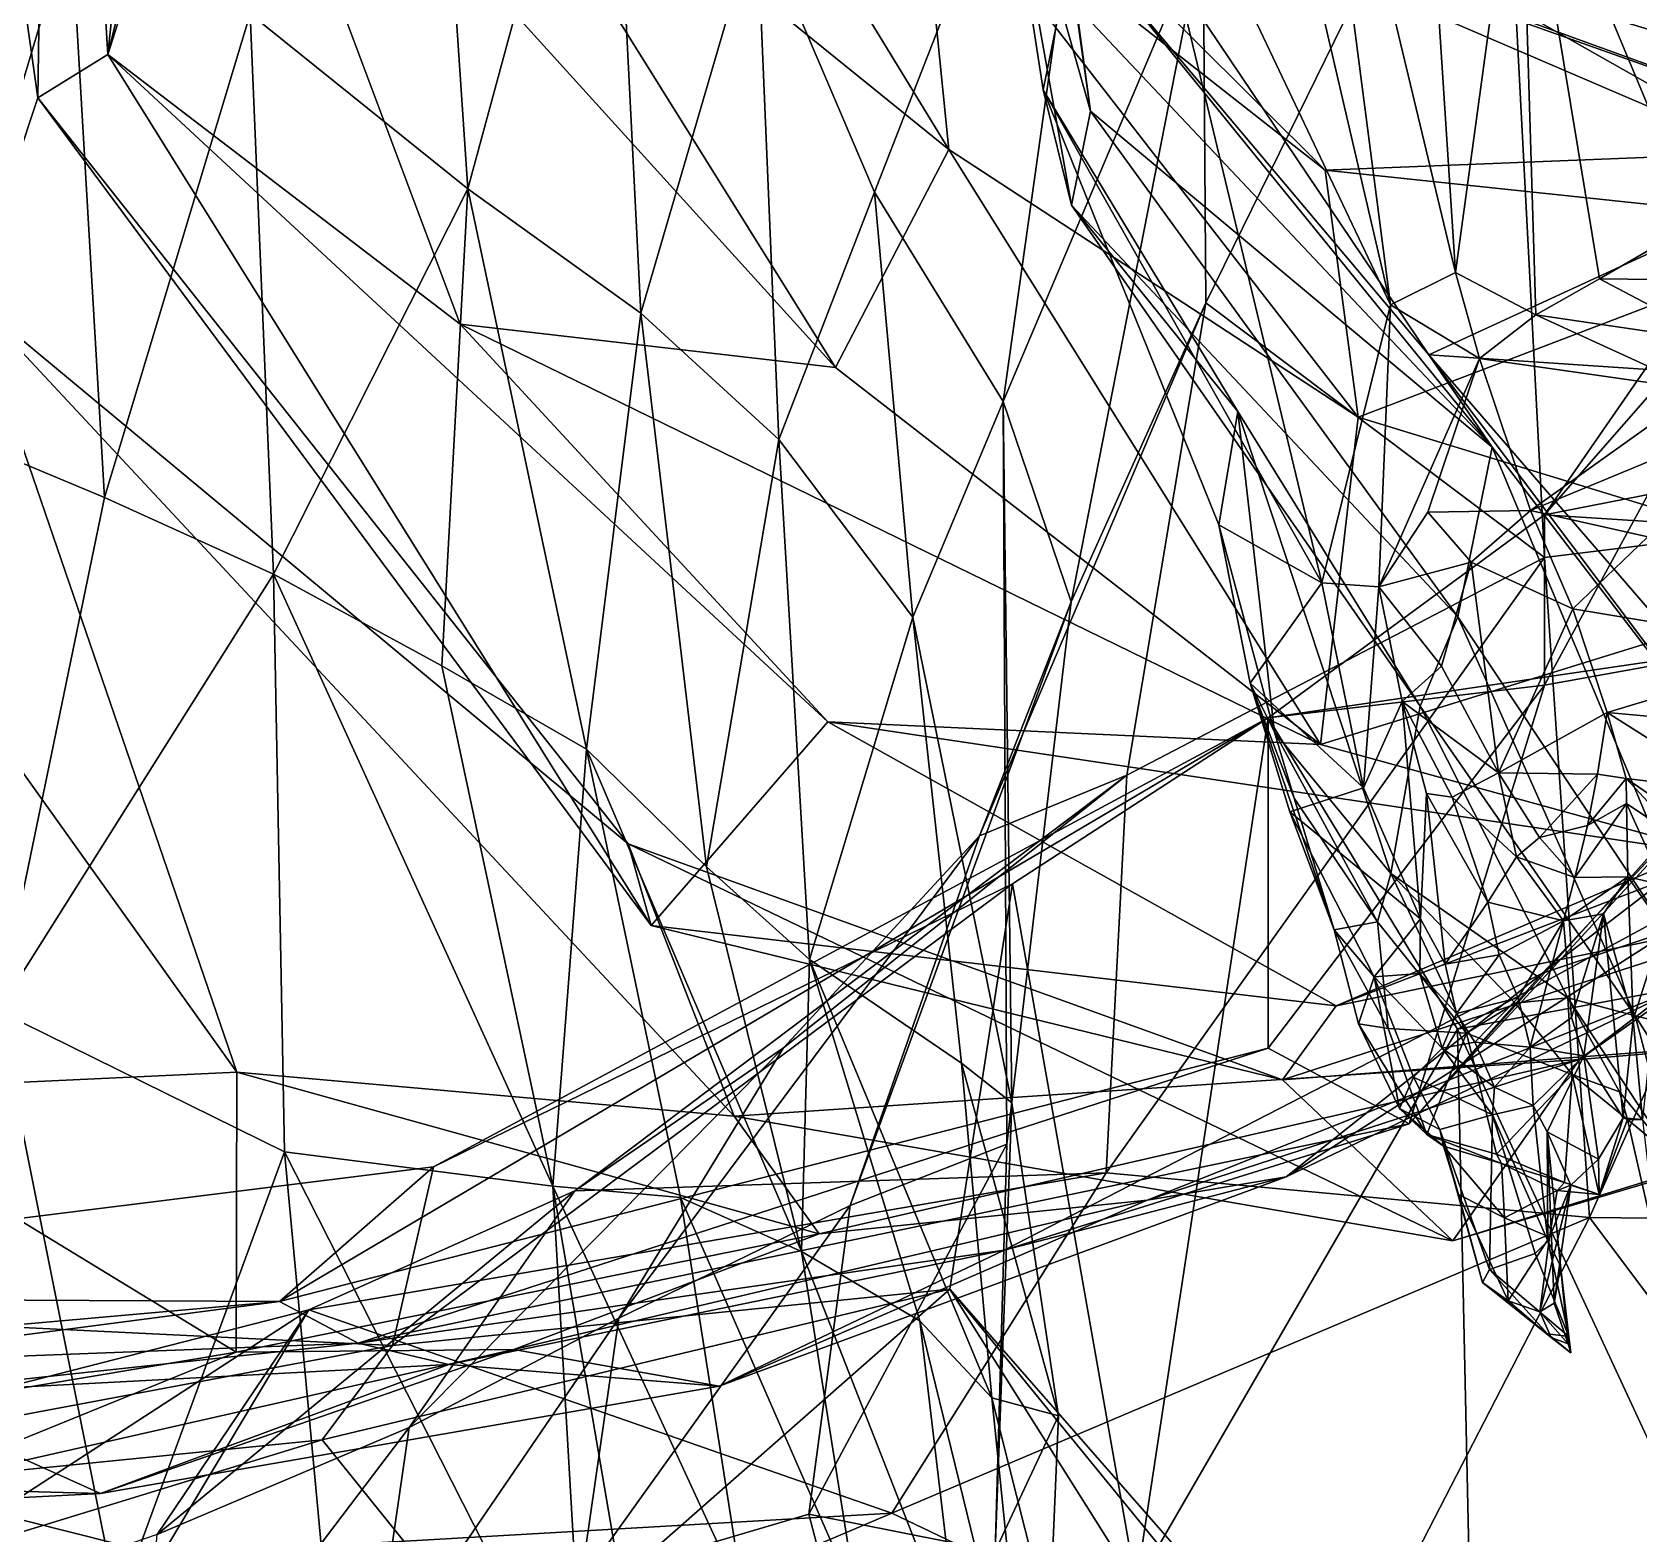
# Model space of a CAD drawing. Extents: x -0.56 to 0.56, y -0.72 to 0.31.
# Drawn here: x 0.0764 to 0.268, y -0.2636 to -0.0846 of the extents above; entities that cross this region are included whole.
import ezdxf

# ---------------------------------------------------------------- set-up
doc = ezdxf.new("R2010")
doc.units = 0
doc.layers.add('BEAR_BLK$LWO', color=1, linetype='CONTINUOUS')

msp = doc.modelspace()

# ---------------------------------------------------------------- linework, layer by layer
at = {"layer": 'BEAR_BLK$LWO'}
for points in [[(0.08544, -0.08729, 0.52172), (0.09597, 0.01261, 0.52997), (0.11324, 0.02589, 0.48047)], [(0.11324, 0.02589, 0.48047), (0.09918, -0.04406, 0.46789), (0.08544, -0.08729, 0.52172)], [(0.07874, 0.02207, 0.5507), (0.07709, -0.09246, 0.54521), (0.06135, 0.01876, 0.56408)], [(0.07874, 0.02207, 0.5507), (0.08544, -0.08729, 0.52172), (0.07709, -0.09246, 0.54521)], [(0.09597, 0.01261, 0.52997), (0.08544, -0.08729, 0.52172), (0.07874, 0.02207, 0.5507)], [(0.06135, 0.01876, 0.56408), (0.07709, -0.09246, 0.54521), (0.06912, -0.11631, 0.58027)], [(0.2026, -0.09405, 0.08417), (0.19158, -0.01303, 0.05802), (0.19106, -0.05337, 0.05751)], [(0.2026, -0.09405, 0.08417), (0.20078, -0.08145, 0.09676), (0.19158, -0.01303, 0.05802)], [(0.12834, -0.10331, 2.10852), (0.12317, -0.02653, 2.05392), (0.10241, -0.08243, 2.12145)], [(0.12317, -0.02653, 2.05392), (0.12834, -0.10331, 2.10852), (0.14513, -0.04152, 2.04189)], [(0.2514, -0.04548, 1.81355), (0.29943, -0.142, 1.76034), (0.27811, -0.02616, 1.76259)], [(0.14214, -0.0273, 0.30242), (0.18568, -0.09862, 0.34603), (0.12561, -0.04995, 0.38982)], [(0.18213, -0.06302, 0.25572), (0.18568, -0.09862, 0.34603), (0.14214, -0.0273, 0.30242)], [(0.17684, -0.10371, 2.00135), (0.20634, -0.02807, 1.90909), (0.16281, -0.07078, 2.02365)], [(0.19217, -0.12865, 1.97928), (0.20634, -0.02807, 1.90909), (0.17684, -0.10371, 2.00135)], [(0.21601, -0.07232, 1.88317), (0.20634, -0.02807, 1.90909), (0.19217, -0.12865, 1.97928)], [(0.24611, -0.11328, 0.00949), (0.22811, -0.03818, 0.00958), (0.24107, -0.03566, 0.0035)], [(0.24107, -0.03566, 0.0035), (0.25382, -0.05682, 0.00301), (0.24611, -0.11328, 0.00949)], [(0.21995, -0.03801, 0.01599), (0.23835, -0.11712, 0.01755), (0.20572, -0.04843, 0.02809)], [(0.22811, -0.03818, 0.00958), (0.23835, -0.11712, 0.01755), (0.21995, -0.03801, 0.01599)], [(0.22811, -0.03818, 0.00958), (0.24611, -0.11328, 0.00949), (0.23835, -0.11712, 0.01755)], [(0.27484, -0.10731, 0.00202), (0.25382, -0.05682, 0.00301), (0.27822, -0.03692, 0.00192)], [(0.14898, -0.1181, 2.0936), (0.14513, -0.04152, 2.04189), (0.12834, -0.10331, 2.10852)], [(0.14513, -0.04152, 2.04189), (0.14898, -0.1181, 2.0936), (0.16281, -0.07078, 2.02365)], [(0.09918, -0.04406, 0.46789), (0.12745, -0.11945, 0.47753), (0.08544, -0.08729, 0.52172)], [(0.1722, -0.12459, 0.40468), (0.12745, -0.11945, 0.47753), (0.09918, -0.04406, 0.46789)], [(0.12561, -0.04995, 0.38982), (0.1722, -0.12459, 0.40468), (0.09918, -0.04406, 0.46789)], [(0.21633, -0.1169, 1.87768), (0.2514, -0.04548, 1.81355), (0.21601, -0.07232, 1.88317)], [(0.2567, -0.14726, 1.81543), (0.2514, -0.04548, 1.81355), (0.21633, -0.1169, 1.87768)], [(0.2514, -0.04548, 1.81355), (0.2567, -0.14726, 1.81543), (0.29943, -0.142, 1.76034)], [(0.19514, -0.0617, 0.16796), (0.19162, -0.04686, 0.13942), (0.28881, -0.10196, 0.13481)], [(0.20338, -0.07607, 0.11496), (0.24292, -0.12308, 0.11831), (0.19162, -0.04686, 0.13942)], [(0.28881, -0.10196, 0.13481), (0.19162, -0.04686, 0.13942), (0.24292, -0.12308, 0.11831)], [(0.19695, -0.09149, 0.04923), (0.19106, -0.05337, 0.05751), (0.20572, -0.04843, 0.02809)], [(0.19695, -0.09149, 0.04923), (0.20572, -0.04843, 0.02809), (0.23018, -0.15027, 0.00548)], [(0.23018, -0.15027, 0.00548), (0.20572, -0.04843, 0.02809), (0.23835, -0.11712, 0.01755)], [(0.18568, -0.09862, 0.34603), (0.1722, -0.12459, 0.40468), (0.12561, -0.04995, 0.38982)], [(0.19106, -0.05337, 0.05751), (0.20031, -0.10524, 0.07856), (0.2026, -0.09405, 0.08417)], [(0.20031, -0.10524, 0.07856), (0.19106, -0.05337, 0.05751), (0.19695, -0.09149, 0.04923)], [(0.25568, -0.1183, 0.00842), (0.24611, -0.11328, 0.00949), (0.25382, -0.05682, 0.00301)], [(0.26328, -0.11403, 0.00285), (0.25568, -0.1183, 0.00842), (0.25382, -0.05682, 0.00301)], [(0.27484, -0.10731, 0.00202), (0.26328, -0.11403, 0.00285), (0.25382, -0.05682, 0.00301)], [(0.23056, -0.10107, 0.22656), (0.18213, -0.06302, 0.25572), (0.19, -0.06067, 0.20332)], [(0.29655, -0.09846, 0.1967), (0.19, -0.06067, 0.20332), (0.19514, -0.0617, 0.16796)], [(0.19, -0.06067, 0.20332), (0.29655, -0.09846, 0.1967), (0.23056, -0.10107, 0.22656)], [(0.2345, -0.13052, 0.30687), (0.18568, -0.09862, 0.34603), (0.18213, -0.06302, 0.25572)], [(0.18213, -0.06302, 0.25572), (0.23056, -0.10107, 0.22656), (0.2345, -0.13052, 0.30687)], [(0.31137, -0.09717, 0.16206), (0.29655, -0.09846, 0.1967), (0.19514, -0.0617, 0.16796)], [(0.19514, -0.0617, 0.16796), (0.28881, -0.10196, 0.13481), (0.31137, -0.09717, 0.16206)], [(0.08102, -0.07139, 2.12526), (0.0588, -0.06832, 2.12778), (0.06314, -0.13096, 2.18491)], [(0.14898, -0.1181, 2.0936), (0.16543, -0.13317, 2.06504), (0.16281, -0.07078, 2.02365)], [(0.16281, -0.07078, 2.02365), (0.16543, -0.13317, 2.06504), (0.17684, -0.10371, 2.00135)], [(0.08503, -0.14011, 2.18336), (0.08102, -0.07139, 2.12526), (0.06314, -0.13096, 2.18491)], [(0.10241, -0.08243, 2.12145), (0.08102, -0.07139, 2.12526), (0.08503, -0.14011, 2.18336)], [(0.20028, -0.15252, 1.95451), (0.21601, -0.07232, 1.88317), (0.19217, -0.12865, 1.97928)], [(0.21633, -0.1169, 1.87768), (0.21601, -0.07232, 1.88317), (0.20028, -0.15252, 1.95451)], [(0.20338, -0.07607, 0.11496), (0.20078, -0.08145, 0.09676), (0.25048, -0.13409, 0.10214)], [(0.25048, -0.13409, 0.10214), (0.24292, -0.12308, 0.11831), (0.20338, -0.07607, 0.11496)], [(0.25048, -0.13409, 0.10214), (0.20078, -0.08145, 0.09676), (0.2026, -0.09405, 0.08417)], [(0.10241, -0.08243, 2.12145), (0.08503, -0.14011, 2.18336), (0.10517, -0.14923, 2.17733)], [(0.12834, -0.10331, 2.10852), (0.10241, -0.08243, 2.12145), (0.10517, -0.14923, 2.17733)], [(0.08544, -0.08729, 0.52172), (0.1502, -0.19113, 0.56608), (0.07709, -0.09246, 0.54521)], [(0.17126, -0.16684, 0.49649), (0.1502, -0.19113, 0.56608), (0.08544, -0.08729, 0.52172)], [(0.12745, -0.11945, 0.47753), (0.17126, -0.16684, 0.49649), (0.08544, -0.08729, 0.52172)], [(0.19695, -0.09149, 0.04923), (0.22017, -0.12983, 0.06149), (0.20031, -0.10524, 0.07856)], [(0.23018, -0.15027, 0.00548), (0.21787, -0.14337, 0.023), (0.19695, -0.09149, 0.04923)], [(0.22017, -0.12983, 0.06149), (0.19695, -0.09149, 0.04923), (0.21787, -0.14337, 0.023)], [(0.07709, -0.09246, 0.54521), (0.14745, -0.18137, 0.59894), (0.06912, -0.11631, 0.58027)], [(0.1502, -0.19113, 0.56608), (0.14745, -0.18137, 0.59894), (0.07709, -0.09246, 0.54521)], [(0.24637, -0.15433, 0.08573), (0.2026, -0.09405, 0.08417), (0.20031, -0.10524, 0.07856)], [(0.24637, -0.15433, 0.08573), (0.25048, -0.13409, 0.10214), (0.2026, -0.09405, 0.08417)], [(0.23, -0.16955, 0.41842), (0.1722, -0.12459, 0.40468), (0.18568, -0.09862, 0.34603)], [(0.18568, -0.09862, 0.34603), (0.2345, -0.13052, 0.30687), (0.23, -0.16955, 0.41842)], [(0.2941, -0.10777, 0.2393), (0.23056, -0.10107, 0.22656), (0.29655, -0.09846, 0.1967)], [(0.23056, -0.10107, 0.22656), (0.2941, -0.10777, 0.2393), (0.2345, -0.13052, 0.30687)], [(0.12523, -0.16015, 2.16681), (0.12834, -0.10331, 2.10852), (0.10517, -0.14923, 2.17733)], [(0.12834, -0.10331, 2.10852), (0.12523, -0.16015, 2.16681), (0.1425, -0.17011, 2.15204)], [(0.14898, -0.1181, 2.0936), (0.12834, -0.10331, 2.10852), (0.1425, -0.17011, 2.15204)], [(0.24292, -0.12308, 0.11831), (0.29877, -0.12684, 0.12007), (0.28881, -0.10196, 0.13481)], [(0.16543, -0.13317, 2.06504), (0.18139, -0.15437, 2.04107), (0.17684, -0.10371, 2.00135)], [(0.19217, -0.12865, 1.97928), (0.17684, -0.10371, 2.00135), (0.18139, -0.15437, 2.04107)], [(0.20031, -0.10524, 0.07856), (0.24191, -0.16497, 0.0809), (0.24637, -0.15433, 0.08573)], [(0.24191, -0.16497, 0.0809), (0.20031, -0.10524, 0.07856), (0.22017, -0.12983, 0.06149)], [(0.2941, -0.10777, 0.2393), (0.29554, -0.14923, 0.33488), (0.2345, -0.13052, 0.30687)], [(0.25673, -0.14215, 1.40132), (0.25673, -0.16246, 1.31605), (0.28573, -0.10903, 1.31716)], [(0.28573, -0.10903, 1.31716), (0.27365, -0.1177, 1.40877), (0.25673, -0.14215, 1.40132)], [(0.29351, -0.15585, 1.21696), (0.28573, -0.10903, 1.31716), (0.25673, -0.16246, 1.31605)], [(0.26328, -0.11403, 0.00285), (0.27484, -0.10731, 0.00202), (0.28021, -0.11424, 0.00442)], [(0.10082, -0.20862, 0.67589), (0.04987, -0.211, 0.66902), (0.03108, -0.11106, 0.58067)], [(0.06912, -0.11631, 0.58027), (0.10082, -0.20862, 0.67589), (0.03108, -0.11106, 0.58067)], [(0.24896, -0.12354, 0.01534), (0.23835, -0.11712, 0.01755), (0.24611, -0.11328, 0.00949)], [(0.24611, -0.11328, 0.00949), (0.25568, -0.1183, 0.00842), (0.24896, -0.12354, 0.01534)], [(0.27754, -0.12155, 0.0097), (0.25568, -0.1183, 0.00842), (0.26328, -0.11403, 0.00285)], [(0.26328, -0.11403, 0.00285), (0.28021, -0.11424, 0.00442), (0.27754, -0.12155, 0.0097)], [(0.06912, -0.11631, 0.58027), (0.14745, -0.18137, 0.59894), (0.1601, -0.21385, 0.68961)], [(0.10082, -0.20862, 0.67589), (0.06912, -0.11631, 0.58027), (0.1601, -0.21385, 0.68961)], [(0.15679, -0.18412, 2.13229), (0.14898, -0.1181, 2.0936), (0.1425, -0.17011, 2.15204)], [(0.14898, -0.1181, 2.0936), (0.15679, -0.18412, 2.13229), (0.16543, -0.13317, 2.06504)], [(0.18937, -0.18044, 1.92152), (0.21633, -0.1169, 1.87768), (0.20028, -0.15252, 1.95451)], [(0.20692, -0.1732, 1.85525), (0.21633, -0.1169, 1.87768), (0.18937, -0.18044, 1.92152)], [(0.20692, -0.1732, 1.85525), (0.2567, -0.14726, 1.81543), (0.21633, -0.1169, 1.87768)], [(0.23698, -0.15076, 0.00577), (0.23018, -0.15027, 0.00548), (0.23835, -0.11712, 0.01755)], [(0.24896, -0.12354, 0.01534), (0.23698, -0.15076, 0.00577), (0.23835, -0.11712, 0.01755)], [(0.24896, -0.12354, 0.01534), (0.25568, -0.1183, 0.00842), (0.27521, -0.12727, 0.01517)], [(0.25568, -0.1183, 0.00842), (0.27754, -0.12155, 0.0097), (0.27521, -0.12727, 0.01517)], [(0.25673, -0.14215, 1.40132), (0.27365, -0.1177, 1.40877), (0.34785, -0.1243, 1.40583)], [(0.23, -0.16955, 0.41842), (0.17126, -0.16684, 0.49649), (0.12745, -0.11945, 0.47753)], [(0.1722, -0.12459, 0.40468), (0.23, -0.16955, 0.41842), (0.12745, -0.11945, 0.47753)], [(0.2428, -0.14184, 0.00822), (0.23698, -0.15076, 0.00577), (0.24896, -0.12354, 0.01534)], [(0.24896, -0.12354, 0.01534), (0.25503, -0.14166, 0.00332), (0.2428, -0.14184, 0.00822)], [(0.25048, -0.13409, 0.10214), (0.28758, -0.18254, 0.08392), (0.24292, -0.12308, 0.11831)], [(0.30411, -0.1939, 0.08428), (0.24292, -0.12308, 0.11831), (0.28758, -0.18254, 0.08392)], [(0.24292, -0.12308, 0.11831), (0.30411, -0.1939, 0.08428), (0.29877, -0.12684, 0.12007)], [(0.25503, -0.14166, 0.00332), (0.24896, -0.12354, 0.01534), (0.27521, -0.12727, 0.01517)], [(0.25673, -0.14215, 1.40132), (0.34785, -0.1243, 1.40583), (0.34837, -0.14804, 1.38501)], [(0.27153, -0.13479, 0.00875), (0.25503, -0.14166, 0.00332), (0.27521, -0.12727, 0.01517)], [(0.18139, -0.15437, 2.04107), (0.19321, -0.21227, 2.03915), (0.19217, -0.12865, 1.97928)], [(0.19217, -0.12865, 1.97928), (0.19321, -0.21227, 2.03915), (0.1926, -0.21719, 2.00943)], [(0.1926, -0.21719, 2.00943), (0.20028, -0.15252, 1.95451), (0.19217, -0.12865, 1.97928)], [(0.22453, -0.16806, 0.04262), (0.22017, -0.12983, 0.06149), (0.21787, -0.14337, 0.023)], [(0.2384, -0.1849, 0.06472), (0.22017, -0.12983, 0.06149), (0.22453, -0.16806, 0.04262)], [(0.2384, -0.1849, 0.06472), (0.24191, -0.16497, 0.0809), (0.22017, -0.12983, 0.06149)], [(0.08503, -0.14011, 2.18336), (0.06314, -0.13096, 2.18491), (0.07233, -0.20131, 2.232)], [(0.2345, -0.13052, 0.30687), (0.29554, -0.14923, 0.33488), (0.23, -0.16955, 0.41842)], [(0.16543, -0.13317, 2.06504), (0.15679, -0.18412, 2.13229), (0.16909, -0.19519, 2.10683)], [(0.16543, -0.13317, 2.06504), (0.16909, -0.19519, 2.10683), (0.18139, -0.15437, 2.04107)], [(0.25048, -0.13409, 0.10214), (0.24637, -0.15433, 0.08573), (0.2801, -0.20491, 0.07569)], [(0.28758, -0.18254, 0.08392), (0.25048, -0.13409, 0.10214), (0.2801, -0.20491, 0.07569)], [(0.27153, -0.13479, 0.00875), (0.26903, -0.14479, 0.0016), (0.25503, -0.14166, 0.00332)], [(0.07233, -0.20131, 2.232), (0.10517, -0.14923, 2.17733), (0.08503, -0.14011, 2.18336)], [(0.2428, -0.14184, 0.00822), (0.25503, -0.14166, 0.00332), (0.24798, -0.14781, 0.00515)], [(0.26011, -0.15337, 0.00211), (0.24798, -0.14781, 0.00515), (0.25503, -0.14166, 0.00332)], [(0.26011, -0.15337, 0.00211), (0.25503, -0.14166, 0.00332), (0.26903, -0.14479, 0.0016)], [(0.21787, -0.14337, 0.023), (0.22163, -0.16224, 0.01366), (0.22453, -0.16806, 0.04262)], [(0.23018, -0.15027, 0.00548), (0.22163, -0.16224, 0.01366), (0.21787, -0.14337, 0.023)], [(0.22375, -0.16637, 1.40111), (0.25673, -0.14215, 1.40132), (0.34837, -0.14804, 1.38501)], [(0.25673, -0.16246, 1.31605), (0.25673, -0.14215, 1.40132), (0.22375, -0.16637, 1.40111)], [(0.23698, -0.15076, 0.00577), (0.2428, -0.14184, 0.00822), (0.24798, -0.14781, 0.00515)], [(0.29943, -0.142, 1.76034), (0.2567, -0.14726, 1.81543), (0.26208, -0.22592, 1.74682)], [(0.26208, -0.22592, 1.74682), (0.31464, -0.22649, 1.70249), (0.29943, -0.142, 1.76034)], [(0.28915, -0.15821, 0.00147), (0.26011, -0.15337, 0.00211), (0.26903, -0.14479, 0.0016)], [(0.20446, -0.2206, 1.80081), (0.26208, -0.22592, 1.74682), (0.2567, -0.14726, 1.81543)], [(0.20692, -0.1732, 1.85525), (0.20446, -0.2206, 1.80081), (0.2567, -0.14726, 1.81543)], [(0.07233, -0.20131, 2.232), (0.10649, -0.21809, 2.21964), (0.10517, -0.14923, 2.17733)], [(0.10649, -0.21809, 2.21964), (0.13848, -0.22219, 2.19813), (0.10517, -0.14923, 2.17733)], [(0.12523, -0.16015, 2.16681), (0.10517, -0.14923, 2.17733), (0.13848, -0.22219, 2.19813)], [(0.24635, -0.20347, 1.36269), (0.22375, -0.16637, 1.40111), (0.34837, -0.14804, 1.38501)], [(0.29554, -0.14923, 0.33488), (0.27837, -0.18287, 0.43047), (0.23, -0.16955, 0.41842)], [(0.24445, -0.1602, 0.00216), (0.23698, -0.15076, 0.00577), (0.24798, -0.14781, 0.00515)], [(0.25122, -0.17291, -0.0007), (0.24445, -0.1602, 0.00216), (0.24798, -0.14781, 0.00515)], [(0.36253, -0.18186, 1.35274), (0.24635, -0.20347, 1.36269), (0.34837, -0.14804, 1.38501)], [(0.26011, -0.15337, 0.00211), (0.25122, -0.17291, -0.0007), (0.24798, -0.14781, 0.00515)], [(0.23018, -0.15027, 0.00548), (0.23514, -0.17472, 0.00399), (0.22163, -0.16224, 0.01366)], [(0.23514, -0.17472, 0.00399), (0.23018, -0.15027, 0.00548), (0.23698, -0.15076, 0.00577)], [(0.23698, -0.15076, 0.00577), (0.23973, -0.1644, 0.00146), (0.23514, -0.17472, 0.00399)], [(0.23973, -0.1644, 0.00146), (0.23698, -0.15076, 0.00577), (0.24445, -0.1602, 0.00216)], [(0.17395, -0.22451, 1.96924), (0.18937, -0.18044, 1.92152), (0.20028, -0.15252, 1.95451)], [(0.1926, -0.21719, 2.00943), (0.17395, -0.22451, 1.96924), (0.20028, -0.15252, 1.95451)], [(0.25647, -0.19681, 1.07304), (0.29742, -0.15308, 1.10706), (0.2406, -0.21477, 1.2064)], [(0.2406, -0.21477, 1.2064), (0.29742, -0.15308, 1.10706), (0.29351, -0.15585, 1.21696)], [(0.30507, -0.15954, 1.02206), (0.29742, -0.15308, 1.10706), (0.25647, -0.19681, 1.07304)], [(0.18139, -0.15437, 2.04107), (0.16909, -0.19519, 2.10683), (0.18721, -0.20751, 2.07077)], [(0.18139, -0.15437, 2.04107), (0.18721, -0.20751, 2.07077), (0.19321, -0.21227, 2.03915)], [(0.24637, -0.15433, 0.08573), (0.24191, -0.16497, 0.0809), (0.26754, -0.20187, 0.07441)], [(0.26754, -0.20187, 0.07441), (0.2801, -0.20491, 0.07569), (0.24637, -0.15433, 0.08573)], [(0.25122, -0.17291, -0.0007), (0.26011, -0.15337, 0.00211), (0.26418, -0.16571, 0.00211)], [(0.26011, -0.15337, 0.00211), (0.28915, -0.15821, 0.00147), (0.26418, -0.16571, 0.00211)], [(0.29351, -0.15585, 1.21696), (0.25673, -0.16246, 1.31605), (0.2406, -0.21477, 1.2064)], [(0.28915, -0.15821, 0.00147), (0.28436, -0.16755, 0.00025), (0.26418, -0.16571, 0.00211)], [(0.13848, -0.22219, 2.19813), (0.1425, -0.17011, 2.15204), (0.12523, -0.16015, 2.16681)], [(0.24445, -0.1602, 0.00216), (0.25122, -0.17291, -0.0007), (0.23973, -0.1644, 0.00146)], [(0.27192, -0.19164, 1.01215), (0.30507, -0.15954, 1.02206), (0.25647, -0.19681, 1.07304)], [(0.22637, -0.17757, 0.01147), (0.22163, -0.16224, 0.01366), (0.23514, -0.17472, 0.00399)], [(0.22163, -0.16224, 0.01366), (0.22637, -0.17757, 0.01147), (0.23163, -0.19164, 0.03442)], [(0.22688, -0.17592, 0.03553), (0.22163, -0.16224, 0.01366), (0.23163, -0.19164, 0.03442)], [(0.22163, -0.16224, 0.01366), (0.22688, -0.17592, 0.03553), (0.22453, -0.16806, 0.04262)], [(0.22375, -0.16637, 1.40111), (0.22375, -0.20575, 1.31009), (0.25673, -0.16246, 1.31605)], [(0.25673, -0.16246, 1.31605), (0.22375, -0.20575, 1.31009), (0.2406, -0.21477, 1.2064)], [(0.32114, -0.16251, 0.44399), (0.28932, -0.18886, 0.54938), (0.23187, -0.20068, 0.51519)], [(0.27837, -0.18287, 0.43047), (0.32114, -0.16251, 0.44399), (0.23187, -0.20068, 0.51519)], [(0.24192, -0.19034, 0.00602), (0.23514, -0.17472, 0.00399), (0.23973, -0.1644, 0.00146)], [(0.2457, -0.17582, -0.00017), (0.23973, -0.1644, 0.00146), (0.25122, -0.17291, -0.0007)], [(0.23973, -0.1644, 0.00146), (0.2457, -0.17582, -0.00017), (0.24264, -0.17538, 0.00127)], [(0.23973, -0.1644, 0.00146), (0.24264, -0.17538, 0.00127), (0.24192, -0.19034, 0.00602)], [(0.26089, -0.20709, 0.81149), (0.33717, -0.20062, 0.80243), (0.31833, -0.16354, 0.9191)], [(0.26089, -0.20709, 0.81149), (0.31833, -0.16354, 0.9191), (0.27313, -0.19847, 0.93273)], [(0.22375, -0.16637, 1.40111), (0.12426, -0.21987, 1.40305), (0.10591, -0.23595, 1.29607)], [(0.22375, -0.20575, 1.31009), (0.22375, -0.16637, 1.40111), (0.10591, -0.23595, 1.29607)], [(0.1933, -0.18614, 1.46091), (0.12426, -0.21987, 1.40305), (0.22375, -0.16637, 1.40111)], [(0.1933, -0.18614, 1.46091), (0.22375, -0.16637, 1.40111), (0.20802, -0.2697, 1.49262)], [(0.22375, -0.16637, 1.40111), (0.24635, -0.20347, 1.36269), (0.20802, -0.2697, 1.49262)], [(0.25951, -0.19974, 0.06833), (0.24191, -0.16497, 0.0809), (0.2384, -0.1849, 0.06472)], [(0.25951, -0.19974, 0.06833), (0.26754, -0.20187, 0.07441), (0.24191, -0.16497, 0.0809)], [(0.25122, -0.17291, -0.0007), (0.26418, -0.16571, 0.00211), (0.26304, -0.17307, 0.00096)], [(0.26304, -0.17307, 0.00096), (0.26418, -0.16571, 0.00211), (0.26645, -0.17358, 0.00327)], [(0.27901, -0.17509, 0.00167), (0.26418, -0.16571, 0.00211), (0.28436, -0.16755, 0.00025)], [(0.26418, -0.16571, 0.00211), (0.27901, -0.17509, 0.00167), (0.26645, -0.17358, 0.00327)], [(0.17126, -0.16684, 0.49649), (0.23187, -0.20068, 0.51519), (0.1502, -0.19113, 0.56608)], [(0.27837, -0.18287, 0.43047), (0.23187, -0.20068, 0.51519), (0.17126, -0.16684, 0.49649)], [(0.23, -0.16955, 0.41842), (0.27837, -0.18287, 0.43047), (0.17126, -0.16684, 0.49649)], [(0.22453, -0.16806, 0.04262), (0.23679, -0.19069, 0.05729), (0.2384, -0.1849, 0.06472)], [(0.22453, -0.16806, 0.04262), (0.22688, -0.17592, 0.03553), (0.23679, -0.19069, 0.05729)], [(0.13848, -0.22219, 2.19813), (0.1537, -0.22355, 2.17228), (0.1425, -0.17011, 2.15204)], [(0.15679, -0.18412, 2.13229), (0.1425, -0.17011, 2.15204), (0.16811, -0.23, 2.15019)], [(0.1537, -0.22355, 2.17228), (0.16811, -0.23, 2.15019), (0.1425, -0.17011, 2.15204)], [(0.1411, -0.22275, 1.86822), (0.20446, -0.2206, 1.80081), (0.20692, -0.1732, 1.85525)], [(0.16599, -0.2057, 1.88941), (0.1411, -0.22275, 1.86822), (0.20692, -0.1732, 1.85525)], [(0.16599, -0.2057, 1.88941), (0.20692, -0.1732, 1.85525), (0.18937, -0.18044, 1.92152)], [(0.25336, -0.18293, 0.00227), (0.2457, -0.17582, -0.00017), (0.25122, -0.17291, -0.0007)], [(0.25122, -0.17291, -0.0007), (0.25613, -0.18061, 0.00026), (0.25336, -0.18293, 0.00227)], [(0.25122, -0.17291, -0.0007), (0.26304, -0.17307, 0.00096), (0.25613, -0.18061, 0.00026)], [(0.26186, -0.17921, 0.00212), (0.25613, -0.18061, 0.00026), (0.26304, -0.17307, 0.00096)], [(0.26186, -0.17921, 0.00212), (0.26304, -0.17307, 0.00096), (0.26645, -0.17358, 0.00327)], [(0.26186, -0.17921, 0.00212), (0.26645, -0.17358, 0.00327), (0.26651, -0.17657, 0.00565)], [(0.27377, -0.18147, 0.00545), (0.26651, -0.17657, 0.00565), (0.26645, -0.17358, 0.00327)], [(0.28336, -0.18516, 0.00336), (0.27377, -0.18147, 0.00545), (0.26645, -0.17358, 0.00327)], [(0.27901, -0.17509, 0.00167), (0.28336, -0.18516, 0.00336), (0.26645, -0.17358, 0.00327)], [(0.22637, -0.17757, 0.01147), (0.23514, -0.17472, 0.00399), (0.24192, -0.19034, 0.00602)], [(0.23679, -0.19069, 0.05729), (0.22688, -0.17592, 0.03553), (0.23163, -0.19164, 0.03442)], [(0.24264, -0.17538, 0.00127), (0.24488, -0.19572, 0.00365), (0.24192, -0.19034, 0.00602)], [(0.24264, -0.17538, 0.00127), (0.24995, -0.18832, 0.00169), (0.24488, -0.19572, 0.00365)], [(0.24264, -0.17538, 0.00127), (0.2457, -0.17582, -0.00017), (0.24995, -0.18832, 0.00169)], [(0.2457, -0.17582, -0.00017), (0.25336, -0.18293, 0.00227), (0.24995, -0.18832, 0.00169)], [(0.23642, -0.19722, 0.02062), (0.22637, -0.17757, 0.01147), (0.24192, -0.19034, 0.00602)], [(0.23163, -0.19164, 0.03442), (0.22637, -0.17757, 0.01147), (0.23642, -0.19722, 0.02062)], [(0.26651, -0.17657, 0.00565), (0.26033, -0.18538, 0.00501), (0.26186, -0.17921, 0.00212)], [(0.26033, -0.18538, 0.00501), (0.26651, -0.17657, 0.00565), (0.26666, -0.18531, 0.01008)], [(0.27091, -0.18632, 0.00965), (0.26666, -0.18531, 0.01008), (0.26651, -0.17657, 0.00565)], [(0.26651, -0.17657, 0.00565), (0.27377, -0.18147, 0.00545), (0.27091, -0.18632, 0.00965)], [(0.26186, -0.17921, 0.00212), (0.26033, -0.18538, 0.00501), (0.25613, -0.18061, 0.00026)], [(0.14636, -0.23792, 1.93387), (0.16599, -0.2057, 1.88941), (0.18937, -0.18044, 1.92152)], [(0.17395, -0.22451, 1.96924), (0.14636, -0.23792, 1.93387), (0.18937, -0.18044, 1.92152)], [(0.1502, -0.19113, 0.56608), (0.22547, -0.2095, 0.61288), (0.14745, -0.18137, 0.59894)], [(0.14745, -0.18137, 0.59894), (0.22547, -0.2095, 0.61288), (0.2458, -0.22872, 0.68551)], [(0.14745, -0.18137, 0.59894), (0.2458, -0.22872, 0.68551), (0.1601, -0.21385, 0.68961)], [(0.27982, -0.27553, 1.31487), (0.24635, -0.20347, 1.36269), (0.36253, -0.18186, 1.35274)], [(0.26033, -0.18538, 0.00501), (0.25336, -0.18293, 0.00227), (0.25613, -0.18061, 0.00026)], [(0.25899, -0.19058, 0.0075), (0.24995, -0.18832, 0.00169), (0.25336, -0.18293, 0.00227)], [(0.25336, -0.18293, 0.00227), (0.26033, -0.18538, 0.00501), (0.25899, -0.19058, 0.0075)], [(0.16811, -0.23, 2.15019), (0.16909, -0.19519, 2.10683), (0.15679, -0.18412, 2.13229)], [(0.2384, -0.1849, 0.06472), (0.23679, -0.19069, 0.05729), (0.24743, -0.20397, 0.05975)], [(0.2532, -0.20039, 0.06205), (0.25951, -0.19974, 0.06833), (0.2384, -0.1849, 0.06472)], [(0.2532, -0.20039, 0.06205), (0.2384, -0.1849, 0.06472), (0.24743, -0.20397, 0.05975)], [(0.26375, -0.18971, 0.01235), (0.25899, -0.19058, 0.0075), (0.26666, -0.18531, 0.01008)], [(0.25899, -0.19058, 0.0075), (0.26033, -0.18538, 0.00501), (0.26666, -0.18531, 0.01008)], [(0.26666, -0.18531, 0.01008), (0.26729, -0.20237, 0.01494), (0.26375, -0.18971, 0.01235)], [(0.27081, -0.19129, 0.01447), (0.26729, -0.20237, 0.01494), (0.26666, -0.18531, 0.01008)], [(0.27081, -0.19129, 0.01447), (0.26666, -0.18531, 0.01008), (0.27091, -0.18632, 0.00965)], [(0.11937, -0.24117, 1.45835), (0.1933, -0.18614, 1.46091), (0.18581, -0.23448, 1.53958)], [(0.11937, -0.24117, 1.45835), (0.12426, -0.21987, 1.40305), (0.1933, -0.18614, 1.46091)], [(0.20802, -0.2697, 1.49262), (0.18581, -0.23448, 1.53958), (0.1933, -0.18614, 1.46091)], [(0.28932, -0.18886, 0.54938), (0.33976, -0.20075, 0.71086), (0.22547, -0.2095, 0.61288)], [(0.23187, -0.20068, 0.51519), (0.28932, -0.18886, 0.54938), (0.22547, -0.2095, 0.61288)], [(0.24995, -0.18832, 0.00169), (0.25132, -0.19461, 0.00403), (0.24488, -0.19572, 0.00365)], [(0.25132, -0.19461, 0.00403), (0.24995, -0.18832, 0.00169), (0.25899, -0.19058, 0.0075)], [(0.23187, -0.20068, 0.51519), (0.22547, -0.2095, 0.61288), (0.1502, -0.19113, 0.56608)], [(0.23806, -0.2034, 0.05273), (0.23679, -0.19069, 0.05729), (0.23163, -0.19164, 0.03442)], [(0.23642, -0.19722, 0.02062), (0.24192, -0.19034, 0.00602), (0.24186, -0.19685, 0.00947)], [(0.24743, -0.20397, 0.05975), (0.23679, -0.19069, 0.05729), (0.23806, -0.2034, 0.05273)], [(0.24186, -0.19685, 0.00947), (0.24192, -0.19034, 0.00602), (0.24488, -0.19572, 0.00365)], [(0.25899, -0.19058, 0.0075), (0.25357, -0.19975, 0.00604), (0.25132, -0.19461, 0.00403)], [(0.255, -0.20561, 0.00787), (0.25357, -0.19975, 0.00604), (0.25899, -0.19058, 0.0075)], [(0.25995, -0.20208, 0.00964), (0.255, -0.20561, 0.00787), (0.25899, -0.19058, 0.0075)], [(0.25899, -0.19058, 0.0075), (0.26375, -0.18971, 0.01235), (0.25995, -0.20208, 0.00964)], [(0.25995, -0.20208, 0.00964), (0.26375, -0.18971, 0.01235), (0.26139, -0.20667, 0.0164)], [(0.26139, -0.20667, 0.0164), (0.26375, -0.18971, 0.01235), (0.26609, -0.21406, 0.03171)], [(0.26609, -0.21406, 0.03171), (0.26375, -0.18971, 0.01235), (0.26729, -0.20237, 0.01494)], [(0.27081, -0.19129, 0.01447), (0.26839, -0.21425, 0.0326), (0.26729, -0.20237, 0.01494)], [(0.2259, -0.22107, 1.00078), (0.27313, -0.19847, 0.93273), (0.27192, -0.19164, 1.01215)], [(0.27192, -0.19164, 1.01215), (0.25647, -0.19681, 1.07304), (0.2259, -0.22107, 1.00078)], [(0.23454, -0.20286, 0.03813), (0.23163, -0.19164, 0.03442), (0.23642, -0.19722, 0.02062)], [(0.23163, -0.19164, 0.03442), (0.23454, -0.20286, 0.03813), (0.23806, -0.2034, 0.05273)], [(0.16811, -0.23, 2.15019), (0.18225, -0.23824, 2.12674), (0.16909, -0.19519, 2.10683)], [(0.19084, -0.24743, 2.10614), (0.18721, -0.20751, 2.07077), (0.16909, -0.19519, 2.10683)], [(0.18225, -0.23824, 2.12674), (0.19084, -0.24743, 2.10614), (0.16909, -0.19519, 2.10683)], [(0.25132, -0.19461, 0.00403), (0.24623, -0.20161, 0.00507), (0.24488, -0.19572, 0.00365)], [(0.24623, -0.20161, 0.00507), (0.25132, -0.19461, 0.00403), (0.25357, -0.19975, 0.00604)], [(0.25647, -0.19681, 1.07304), (0.2406, -0.21477, 1.2064), (0.19231, -0.22981, 1.08916)], [(0.25647, -0.19681, 1.07304), (0.19231, -0.22981, 1.08916), (0.2259, -0.22107, 1.00078)], [(0.23941, -0.21295, 0.03534), (0.23454, -0.20286, 0.03813), (0.23642, -0.19722, 0.02062)], [(0.24186, -0.19685, 0.00947), (0.2445, -0.20575, 0.01348), (0.23642, -0.19722, 0.02062)], [(0.24108, -0.2092, 0.0235), (0.23642, -0.19722, 0.02062), (0.2445, -0.20575, 0.01348)], [(0.23642, -0.19722, 0.02062), (0.24108, -0.2092, 0.0235), (0.23941, -0.21295, 0.03534)], [(0.24623, -0.20161, 0.00507), (0.24186, -0.19685, 0.00947), (0.24488, -0.19572, 0.00365)], [(0.2445, -0.20575, 0.01348), (0.24186, -0.19685, 0.00947), (0.24623, -0.20161, 0.00507)], [(0.20933, -0.22386, 0.89616), (0.26089, -0.20709, 0.81149), (0.27313, -0.19847, 0.93273)], [(0.20933, -0.22386, 0.89616), (0.27313, -0.19847, 0.93273), (0.2259, -0.22107, 1.00078)], [(0.22547, -0.2095, 0.61288), (0.33976, -0.20075, 0.71086), (0.2458, -0.22872, 0.68551)], [(0.33976, -0.20075, 0.71086), (0.33717, -0.20062, 0.80243), (0.2458, -0.22872, 0.68551)], [(0.2458, -0.22872, 0.68551), (0.33717, -0.20062, 0.80243), (0.26089, -0.20709, 0.81149)], [(0.2484, -0.20502, 0.00588), (0.24623, -0.20161, 0.00507), (0.25357, -0.19975, 0.00604)], [(0.26002, -0.20887, 0.05711), (0.2532, -0.20039, 0.06205), (0.24743, -0.20397, 0.05975)], [(0.255, -0.20561, 0.00787), (0.2484, -0.20502, 0.00588), (0.25357, -0.19975, 0.00604)], [(0.25951, -0.19974, 0.06833), (0.2532, -0.20039, 0.06205), (0.26002, -0.20887, 0.05711)], [(0.26754, -0.20187, 0.07441), (0.25951, -0.19974, 0.06833), (0.27196, -0.21871, 0.06314)], [(0.26002, -0.20887, 0.05711), (0.26567, -0.21096, 0.06191), (0.25951, -0.19974, 0.06833)], [(0.26567, -0.21096, 0.06191), (0.27196, -0.21871, 0.06314), (0.25951, -0.19974, 0.06833)], [(0.07233, -0.20131, 2.232), (0.03037, -0.267, 2.2591), (0.0866, -0.27227, 2.25305)], [(0.0866, -0.27227, 2.25305), (0.10649, -0.21809, 2.21964), (0.07233, -0.20131, 2.232)], [(0.23454, -0.20286, 0.03813), (0.23941, -0.21295, 0.03534), (0.24267, -0.21602, 0.04497)], [(0.24267, -0.21602, 0.04497), (0.23806, -0.2034, 0.05273), (0.23454, -0.20286, 0.03813)], [(0.24623, -0.20161, 0.00507), (0.2484, -0.20502, 0.00588), (0.2445, -0.20575, 0.01348)], [(0.26139, -0.20667, 0.0164), (0.255, -0.20561, 0.00787), (0.25995, -0.20208, 0.00964)], [(0.26729, -0.20237, 0.01494), (0.26839, -0.21425, 0.0326), (0.26609, -0.21406, 0.03171)], [(0.27196, -0.21871, 0.06314), (0.28046, -0.2222, 0.06928), (0.26754, -0.20187, 0.07441)], [(0.2801, -0.20491, 0.07569), (0.26754, -0.20187, 0.07441), (0.28046, -0.2222, 0.06928)], [(0.24916, -0.33359, 1.41887), (0.20802, -0.2697, 1.49262), (0.24635, -0.20347, 1.36269)], [(0.24743, -0.20397, 0.05975), (0.23806, -0.2034, 0.05273), (0.24267, -0.21602, 0.04497)], [(0.24267, -0.21602, 0.04497), (0.25099, -0.21836, 0.04885), (0.24743, -0.20397, 0.05975)], [(0.24635, -0.20347, 1.36269), (0.27982, -0.27553, 1.31487), (0.24916, -0.33359, 1.41887)], [(0.26002, -0.20887, 0.05711), (0.24743, -0.20397, 0.05975), (0.25099, -0.21836, 0.04885)], [(0.22375, -0.20575, 1.31009), (0.10591, -0.23595, 1.29607), (0.11528, -0.24092, 1.18804)], [(0.2406, -0.21477, 1.2064), (0.22375, -0.20575, 1.31009), (0.11528, -0.24092, 1.18804)], [(0.16599, -0.2057, 1.88941), (0.14636, -0.23792, 1.93387), (0.12135, -0.25098, 1.91221)], [(0.12135, -0.25098, 1.91221), (0.1411, -0.22275, 1.86822), (0.16599, -0.2057, 1.88941)], [(0.24108, -0.2092, 0.0235), (0.2445, -0.20575, 0.01348), (0.25052, -0.21368, 0.01519)], [(0.25077, -0.21041, 0.01361), (0.2445, -0.20575, 0.01348), (0.2484, -0.20502, 0.00588)], [(0.25052, -0.21368, 0.01519), (0.2445, -0.20575, 0.01348), (0.25077, -0.21041, 0.01361)], [(0.255, -0.20561, 0.00787), (0.25077, -0.21041, 0.01361), (0.2484, -0.20502, 0.00588)], [(0.25535, -0.21258, 0.01299), (0.25077, -0.21041, 0.01361), (0.255, -0.20561, 0.00787)], [(0.255, -0.20561, 0.00787), (0.26139, -0.20667, 0.0164), (0.25535, -0.21258, 0.01299)], [(0.25703, -0.21572, 0.01593), (0.25535, -0.21258, 0.01299), (0.26139, -0.20667, 0.0164)], [(0.25703, -0.21572, 0.01593), (0.26139, -0.20667, 0.0164), (0.26315, -0.21896, 0.02784)], [(0.26609, -0.21406, 0.03171), (0.26315, -0.21896, 0.02784), (0.26139, -0.20667, 0.0164)], [(0.10082, -0.20862, 0.67589), (0.10072, -0.24197, 0.78729), (0.04987, -0.211, 0.66902)], [(0.10072, -0.24197, 0.78729), (0.10082, -0.20862, 0.67589), (0.17022, -0.22788, 0.79308)], [(0.10082, -0.20862, 0.67589), (0.1601, -0.21385, 0.68961), (0.17022, -0.22788, 0.79308)], [(0.1601, -0.21385, 0.68961), (0.2458, -0.22872, 0.68551), (0.26089, -0.20709, 0.81149)], [(0.17022, -0.22788, 0.79308), (0.1601, -0.21385, 0.68961), (0.26089, -0.20709, 0.81149)], [(0.17022, -0.22788, 0.79308), (0.26089, -0.20709, 0.81149), (0.20933, -0.22386, 0.89616)], [(0.19084, -0.24743, 2.10614), (0.19878, -0.24957, 2.07621), (0.18721, -0.20751, 2.07077)], [(0.19878, -0.24957, 2.07621), (0.19321, -0.21227, 2.03915), (0.18721, -0.20751, 2.07077)], [(0.24424, -0.21543, 0.03398), (0.23941, -0.21295, 0.03534), (0.24108, -0.2092, 0.0235)], [(0.24424, -0.21543, 0.03398), (0.24108, -0.2092, 0.0235), (0.25052, -0.21368, 0.01519)], [(0.25077, -0.21041, 0.01361), (0.25535, -0.21258, 0.01299), (0.25052, -0.21368, 0.01519)], [(0.25099, -0.21836, 0.04885), (0.25909, -0.22176, 0.0476), (0.26002, -0.20887, 0.05711)], [(0.26323, -0.22318, 0.04073), (0.26002, -0.20887, 0.05711), (0.25909, -0.22176, 0.0476)], [(0.26663, -0.21426, 0.04829), (0.26567, -0.21096, 0.06191), (0.26002, -0.20887, 0.05711)], [(0.26323, -0.22318, 0.04073), (0.26663, -0.21426, 0.04829), (0.26002, -0.20887, 0.05711)], [(0.04244, -0.25175, 0.77986), (0.04987, -0.211, 0.66902), (0.10072, -0.24197, 0.78729)], [(0.19878, -0.24957, 2.07621), (0.19123, -0.2657, 2.04004), (0.19321, -0.21227, 2.03915)], [(0.1926, -0.21719, 2.00943), (0.19321, -0.21227, 2.03915), (0.19123, -0.2657, 2.04004)], [(0.25711, -0.22871, 0.00892), (0.25052, -0.21368, 0.01519), (0.25535, -0.21258, 0.01299)], [(0.25711, -0.22871, 0.00892), (0.25535, -0.21258, 0.01299), (0.25703, -0.21572, 0.01593)], [(0.27196, -0.21871, 0.06314), (0.26567, -0.21096, 0.06191), (0.26663, -0.21426, 0.04829)], [(0.24466, -0.21743, 0.04145), (0.24267, -0.21602, 0.04497), (0.23941, -0.21295, 0.03534)], [(0.24424, -0.21543, 0.03398), (0.24466, -0.21743, 0.04145), (0.23941, -0.21295, 0.03534)], [(0.25016, -0.23213, 0.02051), (0.24424, -0.21543, 0.03398), (0.25052, -0.21368, 0.01519)], [(0.25562, -0.23023, 0.01016), (0.25016, -0.23213, 0.02051), (0.25052, -0.21368, 0.01519)], [(0.25562, -0.23023, 0.01016), (0.25052, -0.21368, 0.01519), (0.25711, -0.22871, 0.00892)], [(0.26315, -0.21896, 0.02784), (0.26609, -0.21406, 0.03171), (0.26323, -0.22318, 0.04073)], [(0.26609, -0.21406, 0.03171), (0.26663, -0.21426, 0.04829), (0.26323, -0.22318, 0.04073)], [(0.26609, -0.21406, 0.03171), (0.26839, -0.21425, 0.0326), (0.26663, -0.21426, 0.04829)], [(0.27027, -0.23028, 0.04386), (0.26663, -0.21426, 0.04829), (0.26839, -0.21425, 0.0326)], [(0.27027, -0.23028, 0.04386), (0.27196, -0.21871, 0.06314), (0.26663, -0.21426, 0.04829)], [(0.11528, -0.24092, 1.18804), (0.19231, -0.22981, 1.08916), (0.2406, -0.21477, 1.2064)], [(0.24267, -0.21602, 0.04497), (0.24466, -0.21743, 0.04145), (0.25157, -0.21948, 0.04509)], [(0.25157, -0.21948, 0.04509), (0.25099, -0.21836, 0.04885), (0.24267, -0.21602, 0.04497)], [(0.24424, -0.21543, 0.03398), (0.25016, -0.23213, 0.02051), (0.24933, -0.23367, 0.02458)], [(0.24933, -0.23367, 0.02458), (0.24648, -0.2232, 0.03614), (0.24424, -0.21543, 0.03398)], [(0.24648, -0.2232, 0.03614), (0.24466, -0.21743, 0.04145), (0.24424, -0.21543, 0.03398)], [(0.25703, -0.21572, 0.01593), (0.25987, -0.22209, 0.03727), (0.25787, -0.23613, 0.02125)], [(0.25861, -0.23169, 0.01063), (0.25703, -0.21572, 0.01593), (0.25787, -0.23613, 0.02125)], [(0.25711, -0.22871, 0.00892), (0.25703, -0.21572, 0.01593), (0.25861, -0.23169, 0.01063)], [(0.26315, -0.21896, 0.02784), (0.25987, -0.22209, 0.03727), (0.25703, -0.21572, 0.01593)], [(0.10649, -0.21809, 2.21964), (0.0866, -0.27227, 2.25305), (0.11668, -0.32718, 2.25675)], [(0.13848, -0.22219, 2.19813), (0.10649, -0.21809, 2.21964), (0.14235, -0.28871, 2.22823)], [(0.10649, -0.21809, 2.21964), (0.11668, -0.32718, 2.25675), (0.14235, -0.28871, 2.22823)], [(0.16899, -0.26128, 1.9989), (0.17395, -0.22451, 1.96924), (0.1926, -0.21719, 2.00943)], [(0.19123, -0.2657, 2.04004), (0.16899, -0.26128, 1.9989), (0.1926, -0.21719, 2.00943)], [(0.24466, -0.21743, 0.04145), (0.24648, -0.2232, 0.03614), (0.25195, -0.22596, 0.03952)], [(0.25195, -0.22596, 0.03952), (0.25157, -0.21948, 0.04509), (0.24466, -0.21743, 0.04145)], [(0.25909, -0.22176, 0.0476), (0.25099, -0.21836, 0.04885), (0.25157, -0.21948, 0.04509)], [(0.12426, -0.21987, 1.40305), (0.11937, -0.24117, 1.45835), (0, -0.2354, 1.3752)], [(0.10591, -0.23595, 1.29607), (0.12426, -0.21987, 1.40305), (0, -0.2354, 1.3752)], [(0.25821, -0.2227, 0.04369), (0.25157, -0.21948, 0.04509), (0.25195, -0.22596, 0.03952)], [(0.25821, -0.2227, 0.04369), (0.25909, -0.22176, 0.0476), (0.25157, -0.21948, 0.04509)], [(0.26315, -0.21896, 0.02784), (0.26323, -0.22318, 0.04073), (0.25987, -0.22209, 0.03727)], [(0.10937, -0.23693, 1.84899), (0.17891, -0.26117, 1.74235), (0.20446, -0.2206, 1.80081)], [(0.1411, -0.22275, 1.86822), (0.10937, -0.23693, 1.84899), (0.20446, -0.2206, 1.80081)], [(0.13848, -0.22219, 2.19813), (0.14235, -0.28871, 2.22823), (0.14702, -0.27204, 2.20972)], [(0.16126, -0.27149, 2.18995), (0.13848, -0.22219, 2.19813), (0.14702, -0.27204, 2.20972)], [(0.1537, -0.22355, 2.17228), (0.13848, -0.22219, 2.19813), (0.16126, -0.27149, 2.18995)], [(0.15833, -0.24603, 0.99293), (0.20933, -0.22386, 0.89616), (0.2259, -0.22107, 1.00078)], [(0.2259, -0.22107, 1.00078), (0.19231, -0.22981, 1.08916), (0.15833, -0.24603, 0.99293)], [(0.20446, -0.2206, 1.80081), (0.17891, -0.26117, 1.74235), (0.26208, -0.22592, 1.74682)], [(0.25987, -0.22209, 0.03727), (0.25731, -0.22826, 0.03798), (0.25617, -0.23716, 0.0255)], [(0.25787, -0.23613, 0.02125), (0.25987, -0.22209, 0.03727), (0.25617, -0.23716, 0.0255)], [(0.25987, -0.22209, 0.03727), (0.25821, -0.2227, 0.04369), (0.25731, -0.22826, 0.03798)], [(0.26323, -0.22318, 0.04073), (0.25909, -0.22176, 0.0476), (0.25821, -0.2227, 0.04369)], [(0.25987, -0.22209, 0.03727), (0.26323, -0.22318, 0.04073), (0.25821, -0.2227, 0.04369)], [(0.1411, -0.22275, 1.86822), (0.12135, -0.25098, 1.91221), (0.09131, -0.26372, 1.89209)], [(0.09131, -0.26372, 1.89209), (0.10937, -0.23693, 1.84899), (0.1411, -0.22275, 1.86822)], [(0.17022, -0.22788, 0.79308), (0.20933, -0.22386, 0.89616), (0.13384, -0.24165, 0.88776)], [(0.13384, -0.24165, 0.88776), (0.20933, -0.22386, 0.89616), (0.15833, -0.24603, 0.99293)], [(0.1537, -0.22355, 2.17228), (0.16126, -0.27149, 2.18995), (0.17472, -0.27157, 2.16946)], [(0.16811, -0.23, 2.15019), (0.1537, -0.22355, 2.17228), (0.17472, -0.27157, 2.16946)], [(0.24648, -0.2232, 0.03614), (0.24933, -0.23367, 0.02458), (0.25238, -0.23588, 0.02659)], [(0.25238, -0.23588, 0.02659), (0.25195, -0.22596, 0.03952), (0.24648, -0.2232, 0.03614)], [(0.25731, -0.22826, 0.03798), (0.25821, -0.2227, 0.04369), (0.25195, -0.22596, 0.03952)], [(0.1418, -0.26934, 1.96374), (0.14636, -0.23792, 1.93387), (0.17395, -0.22451, 1.96924)], [(0.16899, -0.26128, 1.9989), (0.1418, -0.26934, 1.96374), (0.17395, -0.22451, 1.96924)], [(0.17891, -0.26117, 1.74235), (0.23105, -0.28613, 1.66795), (0.26208, -0.22592, 1.74682)], [(0.26208, -0.22592, 1.74682), (0.23105, -0.28613, 1.66795), (0.3055, -0.28372, 1.64814)], [(0.25731, -0.22826, 0.03798), (0.25195, -0.22596, 0.03952), (0.25238, -0.23588, 0.02659)], [(0.31464, -0.22649, 1.70249), (0.26208, -0.22592, 1.74682), (0.3055, -0.28372, 1.64814)], [(0.10072, -0.24197, 0.78729), (0.17022, -0.22788, 0.79308), (0.13384, -0.24165, 0.88776)], [(0.12609, -0.24347, 1.08566), (0.19231, -0.22981, 1.08916), (0.11528, -0.24092, 1.18804)], [(0.12609, -0.24347, 1.08566), (0.15833, -0.24603, 0.99293), (0.19231, -0.22981, 1.08916)], [(0.25617, -0.23716, 0.0255), (0.25731, -0.22826, 0.03798), (0.25238, -0.23588, 0.02659)], [(0.25962, -0.24013, 0.00355), (0.25562, -0.23023, 0.01016), (0.25711, -0.22871, 0.00892)], [(0.25711, -0.22871, 0.00892), (0.25861, -0.23169, 0.01063), (0.25962, -0.24013, 0.00355)], [(0.18695, -0.27808, 2.14788), (0.16811, -0.23, 2.15019), (0.17472, -0.27157, 2.16946)], [(0.18225, -0.23824, 2.12674), (0.16811, -0.23, 2.15019), (0.18695, -0.27808, 2.14788)], [(0.25962, -0.24013, 0.00355), (0.25016, -0.23213, 0.02051), (0.25562, -0.23023, 0.01016)], [(0.25861, -0.23169, 0.01063), (0.25787, -0.23613, 0.02125), (0.25952, -0.24099, 0.00922)], [(0.25952, -0.24099, 0.00922), (0.25962, -0.24013, 0.00355), (0.25861, -0.23169, 0.01063)], [(0.24933, -0.23367, 0.02458), (0.25016, -0.23213, 0.02051), (0.25707, -0.23979, 0.00908)], [(0.24933, -0.23367, 0.02458), (0.25707, -0.23979, 0.00908), (0.25753, -0.24024, 0.01124)], [(0.25238, -0.23588, 0.02659), (0.24933, -0.23367, 0.02458), (0.25753, -0.24024, 0.01124)], [(0.25016, -0.23213, 0.02051), (0.25962, -0.24013, 0.00355), (0.25707, -0.23979, 0.00908)], [(0.11937, -0.24117, 1.45835), (0, -0.26356, 1.44251), (0, -0.2354, 1.3752)], [(0, -0.2354, 1.3752), (0, -0.24976, 1.29186), (0.10591, -0.23595, 1.29607)], [(0.11099, -0.25244, 1.53498), (0.11937, -0.24117, 1.45835), (0.18581, -0.23448, 1.53958)], [(0.11099, -0.25244, 1.53498), (0.18581, -0.23448, 1.53958), (0.13354, -0.28046, 1.63345)], [(0.23105, -0.28613, 1.66795), (0.13354, -0.28046, 1.63345), (0.18581, -0.23448, 1.53958)], [(0.18581, -0.23448, 1.53958), (0.20802, -0.2697, 1.49262), (0.25219, -0.31574, 1.61402)], [(0.25219, -0.31574, 1.61402), (0.23105, -0.28613, 1.66795), (0.18581, -0.23448, 1.53958)], [(0.10591, -0.23595, 1.29607), (0, -0.24976, 1.29186), (0, -0.24533, 1.16669)], [(0.11528, -0.24092, 1.18804), (0.10591, -0.23595, 1.29607), (0, -0.24533, 1.16669)], [(0.10937, -0.23693, 1.84899), (0.09131, -0.26372, 1.89209), (0.0422, -0.28052, 1.85488)], [(0.0422, -0.28052, 1.85488), (0.04306, -0.25391, 1.8183), (0.10937, -0.23693, 1.84899)], [(0.04306, -0.25391, 1.8183), (0.09188, -0.26618, 1.72789), (0.10937, -0.23693, 1.84899)], [(0.09188, -0.26618, 1.72789), (0.17891, -0.26117, 1.74235), (0.10937, -0.23693, 1.84899)], [(0.25617, -0.23716, 0.0255), (0.25238, -0.23588, 0.02659), (0.25753, -0.24024, 0.01124)], [(0.25787, -0.23613, 0.02125), (0.25617, -0.23716, 0.0255), (0.25952, -0.24099, 0.00922)], [(0.25753, -0.24024, 0.01124), (0.25952, -0.24099, 0.00922), (0.25617, -0.23716, 0.0255)], [(0.14636, -0.23792, 1.93387), (0.1418, -0.26934, 1.96374), (0.11703, -0.28084, 1.93803)], [(0.11703, -0.28084, 1.93803), (0.12135, -0.25098, 1.91221), (0.14636, -0.23792, 1.93387)], [(0.18225, -0.23824, 2.12674), (0.18695, -0.27808, 2.14788), (0.19536, -0.29181, 2.13123)], [(0.19084, -0.24743, 2.10614), (0.18225, -0.23824, 2.12674), (0.19536, -0.29181, 2.13123)], [(0, -0.24533, 1.16669), (0.05829, -0.24702, 1.08439), (0.11528, -0.24092, 1.18804)], [(0.11937, -0.24117, 1.45835), (0.11099, -0.25244, 1.53498), (0, -0.26356, 1.44251)], [(0.12609, -0.24347, 1.08566), (0.11528, -0.24092, 1.18804), (0.05829, -0.24702, 1.08439)], [(0.25707, -0.23979, 0.00908), (0.25986, -0.24207, 0.0015), (0.25753, -0.24024, 0.01124)], [(0.25962, -0.24013, 0.00355), (0.25986, -0.24207, 0.0015), (0.25707, -0.23979, 0.00908)], [(0.25753, -0.24024, 0.01124), (0.25986, -0.24207, 0.0015), (0.25952, -0.24099, 0.00922)], [(0.25952, -0.24099, 0.00922), (0.25986, -0.24207, 0.0015), (0.25962, -0.24013, 0.00355)], [(0.04244, -0.25175, 0.77986), (0.10072, -0.24197, 0.78729), (0.06082, -0.25819, 0.88471)], [(0.06082, -0.25819, 0.88471), (0.10072, -0.24197, 0.78729), (0.13384, -0.24165, 0.88776)], [(0.06082, -0.25819, 0.88471), (0.13384, -0.24165, 0.88776), (0.08456, -0.25884, 0.98941)], [(0.08456, -0.25884, 0.98941), (0.13384, -0.24165, 0.88776), (0.15833, -0.24603, 0.99293)], [(0.12609, -0.24347, 1.08566), (0.05829, -0.24702, 1.08439), (0.08456, -0.25884, 0.98941)], [(0.15833, -0.24603, 0.99293), (0.12609, -0.24347, 1.08566), (0.08456, -0.25884, 0.98941)], [(0.08456, -0.25884, 0.98941), (0.05829, -0.24702, 1.08439), (0, -0.26321, 0.98365)], [(0.19768, -0.27463, 2.0994), (0.19084, -0.24743, 2.10614), (0.19536, -0.29181, 2.13123)], [(0.19878, -0.24957, 2.07621), (0.19084, -0.24743, 2.10614), (0.19768, -0.27463, 2.0994)], [(0.19768, -0.27463, 2.0994), (0.19123, -0.2657, 2.04004), (0.19878, -0.24957, 2.07621)], [(0, -0.26356, 1.44251), (0.11099, -0.25244, 1.53498), (0, -0.28644, 1.51421)], [(0, -0.28644, 1.51421), (0.11099, -0.25244, 1.53498), (0.13354, -0.28046, 1.63345)], [(0.12135, -0.25098, 1.91221), (0.11703, -0.28084, 1.93803), (0.08863, -0.29406, 1.91372)], [(0.08863, -0.29406, 1.91372), (0.09131, -0.26372, 1.89209), (0.12135, -0.25098, 1.91221)], [(0, -0.27477, 1.72275), (0.09188, -0.26618, 1.72789), (0.04306, -0.25391, 1.8183)], [(0, -0.26321, 0.98365), (0.06082, -0.25819, 0.88471), (0.08456, -0.25884, 0.98941)], [(0.09188, -0.26618, 1.72789), (0.13354, -0.28046, 1.63345), (0.17891, -0.26117, 1.74235)], [(0.13354, -0.28046, 1.63345), (0.23105, -0.28613, 1.66795), (0.17891, -0.26117, 1.74235)], [(0.1418, -0.26934, 1.96374), (0.16899, -0.26128, 1.9989), (0.17622, -0.28896, 1.99748)], [(0.17622, -0.28896, 1.99748), (0.16899, -0.26128, 1.9989), (0.19123, -0.2657, 2.04004)]]:
    msp.add_3dface(points, dxfattribs=at)

doc.saveas('drawing.dxf')
